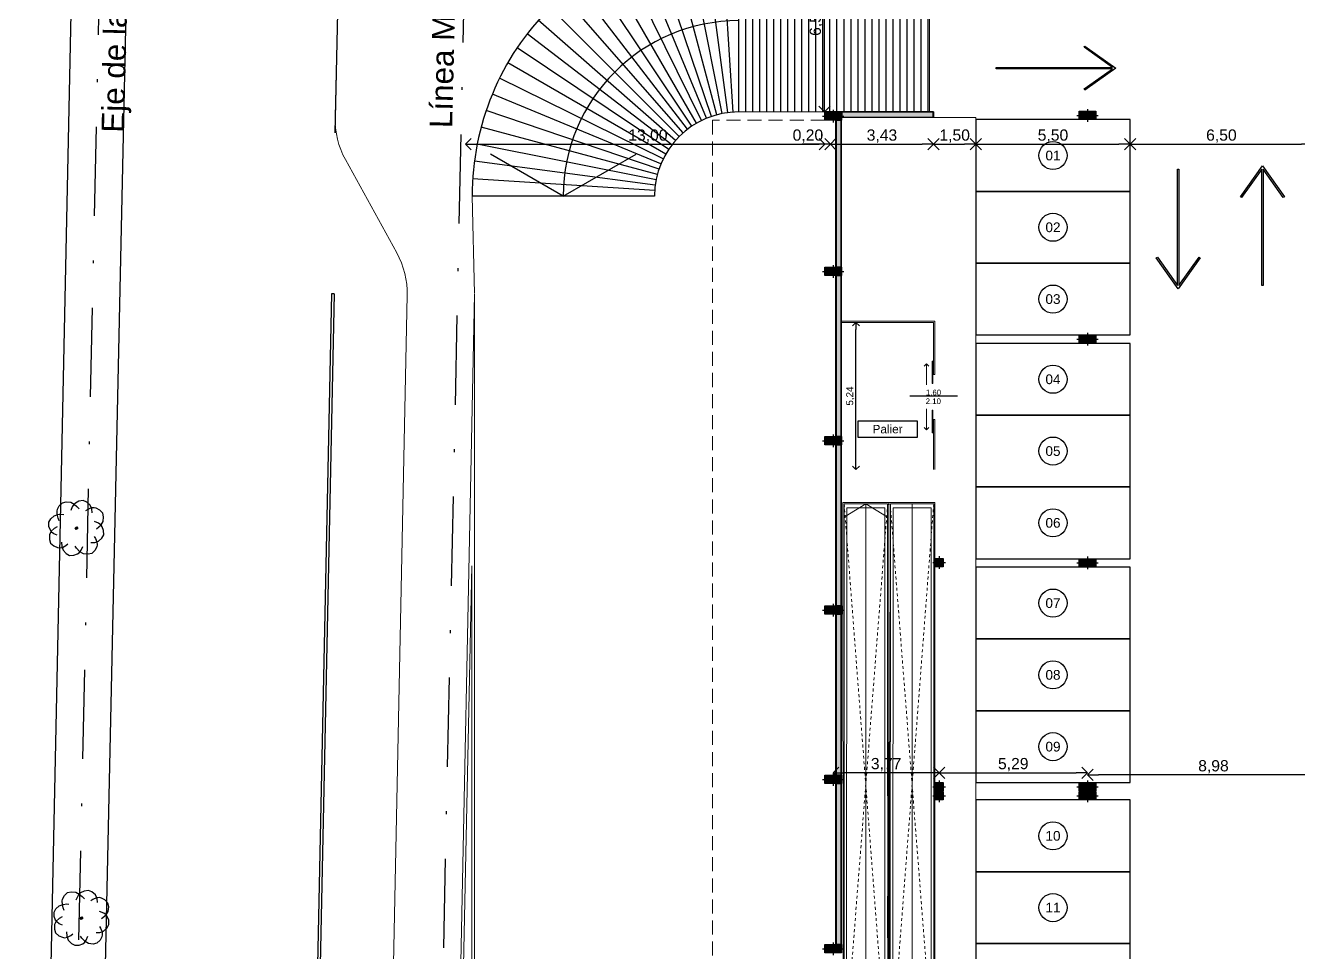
# Model space of a CAD drawing. Extents: x 306 to 2240, y 18 to 779.
# Drawn here: x 1221.95 to 1267.3, y 373.61 to 406.63 of the extents above; entities that cross this region are included whole.
import ezdxf
from ezdxf.enums import TextEntityAlignment as Align

# ---------------------------------------------------------------- set-up
doc = ezdxf.new("R2010")
doc.units = 0
doc.header["$MEASUREMENT"] = 0
doc.header["$PDMODE"] = 3
doc.linetypes.add('DASHDOT', pattern=[25.4, 12.7, -6.35, 0, -6.35])
doc.linetypes.add('DASHED', pattern=[0.75, 0.5, -0.25])
for name, color, linetype in [('0603', 1, 'Continuous'), ('0604', 7, 'Continuous'), ('0mur', 2, 'Continuous'), ('1007', 3, 'Continuous'), ('Aberturas', 2, 'Continuous'), ('COTA-ABERTURAS', 2, 'Continuous'), ('COTAS', 2, 'Continuous'), ('EQUIPAMIENTOS APOYO', 1, 'Continuous'), ('Escalera', 2, 'Continuous'), ('est estructura', 5, 'Continuous'), ('ESTACIONAMIENTO', 1, 'Continuous'), ('Estructura Color', 90, 'Continuous'), ('Estructura Textura', 1, 'Continuous'), ('FORMAVIGAS', 1, 'Continuous'), ('Linea de Est', 2, 'Continuous'), ('MAMPOSTERIA', 6, 'Continuous'), ('Nombre de locales', 3, 'Continuous'), ('PILARES SUBSUELO', 6, 'Continuous'), ('Piso', 1, 'Continuous'), ('Proyeccion', 1, 'Continuous'), ('rampa', 2, 'Continuous'), ('Vereda', 7, 'Continuous')]:
    doc.layers.add(name, color=color, linetype=linetype)
doc.styles.add('arial', font='arial.ttf')
doc.styles.get("Standard").update_dxf_attribs({"font": 'arial.ttf'})
doc.dimstyles.new('Cota 125', dxfattribs={"dimtxt": 0.25, "dimasz": 0.25, "dimexe": 1.25, "dimexo": 0.625, "dimgap": 0.05, "dimtad": 1, "dimzin": 1, "dimtxsty": 'Standard', "dimblk": 'OPEN90', "dimcen": 0, "dimse1": 1, "dimse2": 1, "dimclrd": 1, "dimclrt": 2, "dimadec": 0, "dimazin": 0, "dimtfac": 1, "dimtix": 1, "dimtmove": 0, "dimatfit": 3, "dimldrblk": 'OPEN90', "dimfxl": 1, "dimarcsym": 0})
doc.dimstyles.new('Cota 200', dxfattribs={"dimtxt": 0.4, "dimasz": 0.4, "dimexe": 1.25, "dimexo": 0.625, "dimgap": 0.05, "dimtad": 1, "dimzin": 1, "dimtxsty": 'arial', "dimblk": 'OPEN90', "dimcen": 0, "dimse1": 1, "dimse2": 1, "dimclrd": 1, "dimclrt": 2, "dimadec": 0, "dimazin": 0, "dimtfac": 1, "dimtix": 1, "dimtmove": 0, "dimatfit": 3, "dimldrblk": 'OPEN90', "dimfxl": 1, "dimarcsym": 0})
pattern_1 = [(45, (0, 0), (-0.0176777, 0.0176777), [])]

# ---------------------------------------------------------------- blocks, each defined once
blk = doc.blocks.new('09')
for p, q in [((-0.043, 0.006), (0.037, 0.006)), ((-0.023, 0.026), (0.017, 0.026)), ((-0.003, 0.046), (-0.003, 0.046)), ((-0.043, -0.014), (0.037, -0.014)), ((-0.023, -0.034), (0.017, -0.034))]:
    blk.add_line(p, q)
for points in [[(-0.406, 0.596), (-0.389, 0.722), (-0.346, 0.82), (-0.296, 0.875), (-0.181, 0.957), (-0.033, 0.998), (0.098, 0.963), (0.235, 0.872), (0.312, 0.752), (0.361, 0.623), (0.367, 0.552)], [(-0.121, 0.672), (-0.203, 0.766), (-0.32, 0.842), (-0.46, 0.871), (-0.62, 0.835), (-0.737, 0.765), (-0.81, 0.63), (-0.831, 0.49), (-0.826, 0.417), (-0.786, 0.317), (-0.691, 0.218), (-0.62, 0.157)], [(0.109, 0.656), (0.191, 0.711), (0.314, 0.776), (0.417, 0.81), (0.49, 0.81), (0.629, 0.78), (0.758, 0.697), (0.82, 0.576), (0.845, 0.414), (0.807, 0.276), (0.75, 0.163), (0.69, 0.059)], [(-0.609, 0.393), (-0.757, 0.344), (-0.877, 0.267), (-0.968, 0.13), (-1.003, -0.002), (-0.962, -0.15), (-0.88, -0.265), (-0.825, -0.314), (-0.726, -0.358), (-0.576, -0.38)], [(0.668, -0.423), (0.802, -0.375), (0.914, -0.286), (0.989, -0.14), (1.01, -0.006), (0.954, 0.137), (0.859, 0.243), (0.8, 0.286), (0.697, 0.319), (0.564, 0.338)], [(-0.137, -0.692), (-0.192, -0.747), (-0.298, -0.833), (-0.401, -0.866), (-0.475, -0.865), (-0.613, -0.833), (-0.742, -0.75), (-0.802, -0.628), (-0.825, -0.465), (-0.785, -0.328), (-0.696, -0.182), (-0.636, -0.117)], [(0.148, -0.703), (0.32, -0.832), (0.457, -0.871), (0.62, -0.848), (0.742, -0.787), (0.825, -0.659), (0.857, -0.521), (0.858, -0.447), (0.825, -0.344), (0.739, -0.238), (0.674, -0.177)], [(-0.378, -0.632), (-0.34, -0.76), (-0.263, -0.881), (-0.126, -0.971), (0.005, -1.007), (0.153, -0.966), (0.268, -0.884), (0.317, -0.829), (0.361, -0.73), (0.383, -0.571)]]:
    blk.add_lwpolyline(points)
blk.add_lwpolyline([(-0.003, -0.054), (-0.053, -0.004), (-0.003, 0.046), (0.047, -0.004)], close=True)
blk = doc.blocks.new('_Open90')
at = {"color": 0, "linetype": 'ByBlock', "lineweight": -2}
for p, q in [((0, 0), (-1, 0)), ((-0.5, 0.5), (0, 0)), ((0, 0), (-0.5, -0.5))]:
    blk.add_line(p, q, dxfattribs=at)
blk = doc.blocks.new('*D238')
at = {"layer": 'COTAS', "color": 1, "lineweight": -2, "transparency": 16777216}
blk.add_line((1251.533, 391.06), (1251.533, 395.802), dxfattribs=at)
at = {"layer": 'Defpoints', "color": 0, "transparency": 16777216}
for p in [(1251.074, 396.052), (1251.533, 396.052), (1251.068, 390.81)]:
    blk.add_point(p, dxfattribs=at)
at = {"layer": 'COTAS', "color": 1, "lineweight": -2, "transparency": 16777216, "xscale": 0.25, "yscale": 0.25, "zscale": 0.25}
for p, rotation in [((1251.533, 396.052), 90), ((1251.533, 390.81), 270)]:
    blk.add_blockref('_Open90', p, dxfattribs=dict(at, rotation=rotation))
at = {"layer": 'COTAS', "color": 2, "transparency": 16777216, "insert": (1251.333, 393.431), "char_height": 0.25, "attachment_point": 5, "rotation": 90}
blk.add_mtext('5,24', dxfattribs=at)
blk = doc.blocks.new('*D215')
at = {"layer": 'COTAS', "color": 1, "linetype": 'Continuous', "lineweight": -2, "transparency": 16777216}
blk.add_line((1250.413, 403.952), (1250.413, 409.652), dxfattribs=at)
at = {"layer": 'Defpoints', "color": 0, "transparency": 16777216}
for p in [(1250.413, 410.052), (1250.422, 410.052, 0), (1250.422, 403.552, 0)]:
    blk.add_point(p, dxfattribs=at)
at = {"layer": 'COTAS', "color": 1, "lineweight": -2, "transparency": 16777216, "xscale": 0.4, "yscale": 0.4, "zscale": 0.4}
for p, rotation in [((1250.413, 410.052), 90), ((1250.413, 403.552), 270)]:
    blk.add_blockref('_Open90', p, dxfattribs=dict(at, rotation=rotation))
at = {"layer": 'COTAS', "color": 2, "transparency": 16777216, "insert": (1250.122, 406.802), "char_height": 0.4, "attachment_point": 5, "rotation": 90, "style": 'arial'}
blk.add_mtext('6,50', dxfattribs=at)
blk = doc.blocks.new('*D169')
at = {"layer": 'COTAS', "color": 1, "linetype": 'Continuous', "lineweight": -2, "transparency": 16777216}
blk.add_line((1238.02, 402.399), (1250.222, 402.399), dxfattribs=at)
at = {"layer": 'Defpoints', "color": 0, "transparency": 16777216}
for p in [(1237.62, 410.352), (1250.622, 403.252, 0), (1250.622, 402.399)]:
    blk.add_point(p, dxfattribs=at)
at = {"layer": 'COTAS', "color": 1, "lineweight": -2, "transparency": 16777216, "xscale": 0.4, "yscale": 0.4, "zscale": 0.4, "rotation": 180}
blk.add_blockref('_Open90', (1237.62, 402.399), dxfattribs=at)
at = {"layer": 'COTAS', "color": 1, "lineweight": -2, "transparency": 16777216, "xscale": 0.4, "yscale": 0.4, "zscale": 0.4}
blk.add_blockref('_Open90', (1250.622, 402.399), dxfattribs=at)
at = {"layer": 'COTAS', "color": 2, "transparency": 16777216, "insert": (1244.121, 402.69), "char_height": 0.4, "attachment_point": 5, "style": 'arial'}
blk.add_mtext('13,00', dxfattribs=at)
blk = doc.blocks.new('*D216')
at = {"layer": 'COTAS', "color": 1, "linetype": 'Continuous', "lineweight": -2, "transparency": 16777216}
blk.add_line((1251.022, 402.399), (1253.898, 402.399), dxfattribs=at)
at = {"layer": 'Defpoints', "color": 0, "transparency": 16777216}
for p in [(1250.622, 403.252, 0), (1254.298, 403.352, 0), (1254.298, 402.399)]:
    blk.add_point(p, dxfattribs=at)
at = {"layer": 'COTAS', "color": 1, "lineweight": -2, "transparency": 16777216, "xscale": 0.4, "yscale": 0.4, "zscale": 0.4, "rotation": 180}
blk.add_blockref('_Open90', (1250.622, 402.399), dxfattribs=at)
at = {"layer": 'COTAS', "color": 1, "lineweight": -2, "transparency": 16777216, "xscale": 0.4, "yscale": 0.4, "zscale": 0.4}
blk.add_blockref('_Open90', (1254.298, 402.399), dxfattribs=at)
at = {"layer": 'COTAS', "color": 2, "transparency": 16777216, "insert": (1252.46, 402.69), "char_height": 0.4, "attachment_point": 5, "style": 'arial'}
blk.add_mtext('3,43', dxfattribs=at)
blk = doc.blocks.new('*D217')
at = {"layer": 'COTAS', "color": 1, "linetype": 'Continuous', "lineweight": -2, "transparency": 16777216}
blk.add_line((1254.698, 402.399), (1255.403, 402.399), dxfattribs=at)
at = {"layer": 'Defpoints', "color": 0, "transparency": 16777216}
for p in [(1254.298, 403.352, 0), (1255.803, 403.352, 0), (1255.803, 402.399)]:
    blk.add_point(p, dxfattribs=at)
at = {"layer": 'COTAS', "color": 1, "lineweight": -2, "transparency": 16777216, "xscale": 0.4, "yscale": 0.4, "zscale": 0.4, "rotation": 180}
blk.add_blockref('_Open90', (1254.298, 402.399), dxfattribs=at)
at = {"layer": 'COTAS', "color": 1, "lineweight": -2, "transparency": 16777216, "xscale": 0.4, "yscale": 0.4, "zscale": 0.4}
blk.add_blockref('_Open90', (1255.803, 402.399), dxfattribs=at)
at = {"layer": 'COTAS', "color": 2, "transparency": 16777216, "insert": (1255.05, 402.69), "char_height": 0.4, "attachment_point": 5, "style": 'arial'}
blk.add_mtext('1,50', dxfattribs=at)
blk = doc.blocks.new('*D218')
at = {"layer": 'COTAS', "color": 1, "lineweight": -2, "transparency": 16777216}
blk.add_line((1256.203, 402.399), (1260.903, 402.399), dxfattribs=at)
at = {"layer": 'Defpoints', "color": 0, "transparency": 16777216}
for p in [(1255.803, 403.352, 0), (1261.303, 403.277), (1261.303, 402.399)]:
    blk.add_point(p, dxfattribs=at)
at = {"layer": 'COTAS', "color": 1, "lineweight": -2, "transparency": 16777216, "xscale": 0.4, "yscale": 0.4, "zscale": 0.4, "rotation": 180}
blk.add_blockref('_Open90', (1255.803, 402.399), dxfattribs=at)
at = {"layer": 'COTAS', "color": 1, "lineweight": -2, "transparency": 16777216, "xscale": 0.4, "yscale": 0.4, "zscale": 0.4}
blk.add_blockref('_Open90', (1261.303, 402.399), dxfattribs=at)
at = {"layer": 'COTAS', "color": 2, "transparency": 16777216, "insert": (1258.553, 402.69), "char_height": 0.4, "attachment_point": 5, "style": 'arial'}
blk.add_mtext('5,50', dxfattribs=at)
blk = doc.blocks.new('*D219')
at = {"layer": 'COTAS', "color": 1, "lineweight": -2, "transparency": 16777216}
blk.add_line((1261.703, 402.399), (1267.403, 402.399), dxfattribs=at)
at = {"layer": 'Defpoints', "color": 0, "transparency": 16777216}
for p in [(1261.303, 403.277), (1267.803, 403.277), (1267.803, 402.399)]:
    blk.add_point(p, dxfattribs=at)
at = {"layer": 'COTAS', "color": 1, "lineweight": -2, "transparency": 16777216, "xscale": 0.4, "yscale": 0.4, "zscale": 0.4, "rotation": 180}
blk.add_blockref('_Open90', (1261.303, 402.399), dxfattribs=at)
at = {"layer": 'COTAS', "color": 1, "lineweight": -2, "transparency": 16777216, "xscale": 0.4, "yscale": 0.4, "zscale": 0.4}
blk.add_blockref('_Open90', (1267.803, 402.399), dxfattribs=at)
at = {"layer": 'COTAS', "color": 2, "transparency": 16777216, "insert": (1264.553, 402.69), "char_height": 0.4, "attachment_point": 5, "style": 'arial'}
blk.add_mtext('6,50', dxfattribs=at)
blk = doc.blocks.new('*D186')
at = {"layer": 'COTAS', "color": 1, "lineweight": -2, "transparency": 16777216}
blk.add_line((1268.36, 379.935), (1260.18, 379.935), dxfattribs=at)
at = {"layer": 'Defpoints', "color": 0, "transparency": 16777216}
for p in [(1259.78, 379.935), (1259.78, 379.741), (1268.76, 379.741)]:
    blk.add_point(p, dxfattribs=at)
at = {"layer": 'COTAS', "color": 1, "lineweight": -2, "transparency": 16777216, "xscale": 0.4, "yscale": 0.4, "zscale": 0.4, "rotation": 180}
blk.add_blockref('_Open90', (1259.78, 379.935), dxfattribs=at)
at = {"layer": 'COTAS', "color": 1, "lineweight": -2, "transparency": 16777216, "xscale": 0.4, "yscale": 0.4, "zscale": 0.4}
blk.add_blockref('_Open90', (1268.76, 379.935), dxfattribs=at)
at = {"layer": 'COTAS', "color": 2, "transparency": 16777216, "insert": (1264.27, 380.225), "char_height": 0.4, "attachment_point": 5, "style": 'arial'}
blk.add_mtext('8,98', dxfattribs=at)
blk = doc.blocks.new('*D187')
at = {"layer": 'COTAS', "color": 1, "lineweight": -2, "transparency": 16777216}
blk.add_line((1254.894, 380.012), (1259.38, 380.012), dxfattribs=at)
at = {"layer": 'Defpoints', "color": 0, "transparency": 16777216}
for p in [(1254.494, 379.741), (1259.78, 380.012), (1259.78, 379.754)]:
    blk.add_point(p, dxfattribs=at)
at = {"layer": 'COTAS', "color": 1, "lineweight": -2, "transparency": 16777216, "xscale": 0.4, "yscale": 0.4, "zscale": 0.4, "rotation": 180}
blk.add_blockref('_Open90', (1254.494, 380.012), dxfattribs=at)
at = {"layer": 'COTAS', "color": 1, "lineweight": -2, "transparency": 16777216, "xscale": 0.4, "yscale": 0.4, "zscale": 0.4}
blk.add_blockref('_Open90', (1259.78, 380.012), dxfattribs=at)
at = {"layer": 'COTAS', "color": 2, "transparency": 16777216, "insert": (1257.137, 380.302), "char_height": 0.4, "attachment_point": 5, "style": 'arial'}
blk.add_mtext('5,29', dxfattribs=at)
blk = doc.blocks.new('*D204')
at = {"layer": 'COTAS', "color": 1, "linetype": 'Continuous', "lineweight": -2, "transparency": 16777216}
for p, q in [((1250.022, 402.399), (1249.622, 402.399)), ((1250.622, 402.399), (1250.422, 402.399)), ((1251.022, 402.399), (1251.422, 402.399))]:
    blk.add_line(p, q, dxfattribs=at)
at = {"layer": 'Defpoints', "color": 0, "transparency": 16777216}
for p in [(1250.622, 403.252, 0), (1250.422, 402.468), (1250.422, 402.399)]:
    blk.add_point(p, dxfattribs=at)
at = {"layer": 'COTAS', "color": 1, "lineweight": -2, "transparency": 16777216, "xscale": 0.4, "yscale": 0.4, "zscale": 0.4}
blk.add_blockref('_Open90', (1250.422, 402.399), dxfattribs=at)
at = {"layer": 'COTAS', "color": 1, "lineweight": -2, "transparency": 16777216, "xscale": 0.4, "yscale": 0.4, "zscale": 0.4, "rotation": 180}
blk.add_blockref('_Open90', (1250.622, 402.399), dxfattribs=at)
at = {"layer": 'COTAS', "color": 2, "transparency": 16777216, "insert": (1249.822, 402.69), "char_height": 0.4, "attachment_point": 5, "style": 'arial'}
blk.add_mtext('0,20', dxfattribs=at)
blk = doc.blocks.new('*D247')
at = {"layer": 'COTAS', "color": 1, "linetype": 'Continuous', "lineweight": -2, "transparency": 16777216}
blk.add_line((1254.094, 380.012), (1251.122, 380.012), dxfattribs=at)
at = {"layer": 'Defpoints', "color": 0, "transparency": 16777216}
for p in [(1250.722, 380.012), (1250.722, 379.925), (1254.494, 379.741)]:
    blk.add_point(p, dxfattribs=at)
at = {"layer": 'COTAS', "color": 1, "lineweight": -2, "transparency": 16777216, "xscale": 0.4, "yscale": 0.4, "zscale": 0.4, "rotation": 180}
blk.add_blockref('_Open90', (1250.722, 380.012), dxfattribs=at)
at = {"layer": 'COTAS', "color": 1, "lineweight": -2, "transparency": 16777216, "xscale": 0.4, "yscale": 0.4, "zscale": 0.4}
blk.add_blockref('_Open90', (1254.494, 380.012), dxfattribs=at)
at = {"layer": 'COTAS', "color": 2, "transparency": 16777216, "insert": (1252.608, 380.302), "char_height": 0.4, "attachment_point": 5, "style": 'arial'}
blk.add_mtext('3,77', dxfattribs=at)
blk = doc.blocks.new('rampa')
at = {"layer": 'Escalera', "color": 1, "linetype": 'DASHED', "lineweight": 0, "ltscale": 0.1}
for p, q in [((-0.006, 2.17), (1.52, -17.66)), ((1.544, 2.17), (-0.004, -17.661)), ((1.633, 2.17), (3.182, -17.661)), ((3.183, 2.17), (1.658, -17.66))]:
    blk.add_line(p, q, dxfattribs=at)
at = {"layer": 'FORMAVIGAS', "lineweight": 0}
for p, q in [((0.081, -17.661), (0.087, 2.03)), ((0.087, 2.03), (1.438, 2.03)), ((1.446, -17.66), (1.438, 2.03)), ((1.732, -17.66), (1.738, 2.03)), ((3.089, 2.03), (1.738, 2.03)), ((3.097, -17.661), (3.089, 2.03)), ((1.546, -17.66), (1.54, -1.685)), ((1.632, -17.66), (1.637, -1.685)), ((1.544, -11.804), (1.546, -17.66)), ((1.634, -11.804), (1.632, -17.66)), ((0.081, -17.661), (1.446, -17.66)), ((3.097, -17.661), (1.732, -17.66))]:
    blk.add_line(p, q, dxfattribs=at)
at = {"layer": 'rampa', "linetype": 'Continuous', "lineweight": 0}
for p, q in [((-0.052, 2.22), (-0.044, -17.7)), ((1.588, 2.22), (-0.052, 2.22)), ((1.538, 2.17), (-0.012, 2.17)), ((-0.012, 2.17), (-0.004, -17.7)), ((1.538, 2.17), (1.546, -17.71)), ((1.588, 2.22), (1.582, -17.71)), ((1.588, 2.22), (1.596, -17.71)), ((1.588, 2.22), (3.228, 2.22)), ((1.638, 2.17), (1.632, -17.71)), ((1.638, 2.17), (3.188, 2.17)), ((3.188, 2.17), (3.182, -17.7)), ((3.228, 2.22), (3.221, -17.7)), ((-0.004, -17.7), (-0.044, -17.7)), ((1.596, -17.71), (1.546, -17.71)), ((1.582, -17.71), (1.632, -17.71)), ((3.182, -17.7), (3.221, -17.7))]:
    blk.add_line(p, q, dxfattribs=at)
at = {"layer": 'rampa', "color": 1, "lineweight": 0}
for p, q in [((0.766, -17.661), (0.76, 2.17)), ((2.411, 2.17), (1.674, 1.714)), ((2.411, 2.17), (2.417, -17.661)), ((2.411, 2.17), (3.149, 1.715)), ((0.766, -17.661), (0.028, -17.205)), ((0.766, -17.661), (1.503, -17.205))]:
    blk.add_line(p, q, dxfattribs=at)
blk = doc.blocks.new('*U163')
at = {"layer": 'EQUIPAMIENTOS APOYO'}
blk.add_line((0, -3.25), (0, 3.25), dxfattribs=at)
blk = doc.blocks.new('*U164')
at = {"layer": 'EQUIPAMIENTOS APOYO', "color": 0, "linetype": 'ByBlock', "lineweight": -2}
for p, rotation in [((646.33, 433.209), 14.99999999999997), ((646.729, 433.302), 11.24999999999997), ((647.132, 433.368), 7.500000000000014), ((647.539, 433.408), 3.749999999999927), ((645.556, 432.946), 22.49999999999999), ((645.939, 433.09), 18.74999999999997), ((645.184, 432.777), 26.25), ((644.476, 432.368), 33.74999999999999), ((644.823, 432.584), 30), ((644.143, 432.13), 37.50000000000002), ((643.827, 431.871), 41.24999999999999), ((643.529, 431.591), 45.00000000000001), ((643.249, 431.293), 48.75000000000001), ((642.99, 430.976), 52.49999999999999), ((642.751, 430.644), 56.24999999999999), ((642.535, 430.297), 59.99999999999999), ((642.343, 429.936), 63.75), ((642.174, 429.563), 67.5), ((642.03, 429.181), 71.25), ((641.911, 428.789), 75.00000000000001), ((641.818, 428.391), 78.74999999999999), ((641.751, 427.987), 82.50000000000001), ((641.711, 427.58), 86.24999999999999), ((641.698, 427.172), 90)]:
    blk.add_blockref('*U163', p, dxfattribs=dict(at, rotation=rotation))
blk.add_blockref('*U163', (647.948, 433.422), dxfattribs=at)
blk = doc.blocks.new('A$C72A1585C')
at = {"layer": 'COTA-ABERTURAS'}
blk.add_line((2.116, 0.356), (0, 0.356), dxfattribs=at)
at = {"layer": 'COTA-ABERTURAS', "color": 3}
for tag, p in [('2.00X2.50', (1.053, 0.389)), ('0.30', (1.043, 0))]:
    blk.add_attdef(tag, text='', height=0.25, dxfattribs=at).set_placement(p, align=Align.CENTER)
blk = doc.blocks.new('relevamiento avenida')
at = {"layer": 'Linea de Est'}
for p, q in [((356.737, 409.582), (356.708, 330.54)), ((358.697, 409.446), (358.628, 330.521))]:
    blk.add_line(p, q, dxfattribs=at)
at = {"layer": 'MAMPOSTERIA', "linetype": 'DASHDOT', "ltscale": 0.25}
for p, q in [((357.741, 448.017), (357.654, 307.536)), ((370.741, 448.009), (370.654, 307.528))]:
    blk.add_line(p, q, dxfattribs=at)
at = {"layer": 'Proyeccion', "char_height": 0.8, "attachment_point": 1, "rotation": 89.7898}
for s, insert in [('Eje de la Avenida', (357.91, 402.669)), ('Línea Municipal', (369.597, 403.077))]:
    blk.add_mtext_dynamic_manual_height_columns(s, width=14.3985, gutter_width=1, heights=[0], dxfattribs=dict(at, insert=insert))
blk = doc.blocks.new('Pilar 30x60')
at = {"layer": 'Estructura Color'}
h = blk.add_hatch(color=256, dxfattribs=at)
h.dxf.hatch_style = 1
h.paths.add_polyline_path([(-0.59, -0.14), (-0.59, 0.14), (-0.01, 0.14), (-0.01, -0.14)])
at = {"layer": 'Estructura Textura'}
h = blk.add_hatch(dxfattribs=at)
h.set_pattern_fill('_USER', color=256, scale=0.025, angle=45, pattern_type=0)
h.set_pattern_definition(pattern_1)
h.paths.add_polyline_path([(-0.6, -0.15), (-0.6, 0.15), (0, 0.15), (0, -0.15)])
at = {"layer": 'Estructura Color'}
blk.add_lwpolyline([(-0.59, -0.14), (-0.59, 0.14), (-0.01, 0.14), (-0.01, -0.14)], close=True, dxfattribs=at)
at = {"layer": 'PILARES SUBSUELO', "color": 1}
for p, q in [((-0.677, 0), (0.077, 0)), ((-0.3, 0.227), (-0.3, -0.227))]:
    blk.add_line(p, q, dxfattribs=at)
at = {"layer": 'PILARES SUBSUELO'}
blk.add_lwpolyline([(-0.6, -0.15), (-0.6, 0.15), (0, 0.15), (0, -0.15)], close=True, dxfattribs=at)
blk = doc.blocks.new('Pilar 30x30')
at = {"layer": 'Estructura Color'}
h = blk.add_hatch(color=256, dxfattribs=at)
h.dxf.hatch_style = 1
h.paths.add_polyline_path([(-0.29, -0.29), (-0.29, -0.01), (-0.01, -0.01), (-0.01, -0.29)])
at = {"layer": 'Estructura Textura'}
h = blk.add_hatch(dxfattribs=at)
h.set_pattern_fill('_USER', color=256, scale=0.025, angle=45, pattern_type=0)
h.set_pattern_definition(pattern_1)
h.paths.add_polyline_path([(-0.3, -0.3), (-0.3, 0), (0, 0), (0, -0.3)])
at = {"layer": 'Estructura Color'}
blk.add_lwpolyline([(-0.29, -0.29), (-0.29, -0.01), (-0.01, -0.01), (-0.01, -0.29)], close=True, dxfattribs=at)
at = {"layer": 'PILARES SUBSUELO', "color": 1}
for p, q in [((-0.15, 0.077), (-0.15, 0)), ((-0.377, -0.15), (-0.3, -0.15)), ((-0.15, -0.3), (-0.15, -0.377)), ((0, -0.15), (0.077, -0.15))]:
    blk.add_line(p, q, dxfattribs=at)
at = {"layer": 'PILARES SUBSUELO'}
blk.add_lwpolyline([(-0.3, -0.3), (-0.3, 0), (0, 0), (0, -0.3)], close=True, dxfattribs=at)

msp = doc.modelspace()

# ---------------------------------------------------------------- hatches: boundary and pattern name
at = {"layer": 'EQUIPAMIENTOS APOYO'}
h = msp.add_hatch(dxfattribs=at)
h.set_pattern_fill('_USER', color=256, scale=0.25, angle=90, pattern_type=0)
h.set_pattern_definition([(90, (1247.35736, 403.55182), (-0.25, 0), [])])
h.paths.add_polyline_path([(1250.511, 406.161), (1250.511, 407.448), (1249.687, 407.448), (1249.687, 406.161)], flags=24)
h.paths.add_polyline_path([(1250.422, 410.052), (1247.357, 410.052), (1247.357, 403.552), (1250.422, 403.552), (1251.022, 403.552), (1254.148, 403.552), (1254.148, 410.052), (1251.022, 410.052), (1251.022, 410.052), (1250.422, 410.052)])
at = {"layer": 'Estructura Color'}
h = msp.add_hatch(color=256, dxfattribs=at)
h.dxf.hatch_style = 1
h.paths.add_polyline_path([(1251.012, 403.242), (1250.832, 403.242), (1250.832, 398.03), (1251.012, 398.03)])
h = msp.add_hatch(color=256, dxfattribs=at)
h.dxf.hatch_style = 1
h.paths.add_polyline_path([(1254.288, 403.542), (1251.032, 403.542), (1251.032, 403.362), (1254.288, 403.362)])
h = msp.add_hatch(color=256, dxfattribs=at)
h.dxf.hatch_style = 1
h.paths.add_polyline_path([(1251.012, 397.71), (1250.832, 397.71), (1250.832, 391.999), (1251.012, 391.999)])
h = msp.add_hatch(color=256, dxfattribs=at)
h.dxf.hatch_style = 1
h.paths.add_polyline_path([(1251.012, 391.679), (1250.832, 391.679), (1250.832, 385.967), (1251.012, 385.967)])
h = msp.add_hatch(color=256, dxfattribs=at)
h.dxf.hatch_style = 1
h.paths.add_polyline_path([(1251.012, 385.647), (1250.832, 385.647), (1250.832, 379.935), (1251.012, 379.935)])
h = msp.add_hatch(color=256, dxfattribs=at)
h.dxf.hatch_style = 1
h.paths.add_polyline_path([(1251.012, 379.615), (1250.832, 379.615), (1250.832, 373.904), (1251.012, 373.904)])

# ---------------------------------------------------------------- linework, layer by layer
at = {"layer": '0603', "linetype": 'Continuous'}
msp.add_line((1233.129, 410.352), (1232.971, 402.807), dxfattribs=at)
at = {"layer": '0mur', "lineweight": 0}
for p, q in [((1254.298, 403.352, 0), (1255.803, 403.352, 0)), ((1255.803, 403.352), (1255.803, 355.43))]:
    msp.add_line(p, q, dxfattribs=at)
at = {"layer": 'Aberturas', "lineweight": 0}
for p, q in [((1254.348, 396.102, 0), (1251.022, 396.102, 0)), ((1254.298, 396.052, 0), (1251.022, 396.052, 0)), ((1254.298, 394.201, 0), (1254.298, 396.052, 0)), ((1254.348, 394.201, 0), (1254.348, 396.102, 0)), ((1254.298, 394.201, 0), (1254.348, 394.201, 0)), ((1254.298, 392.601, 0), (1254.348, 392.601, 0)), ((1254.3, 392.6, 0), (1254.3, 390.811, 0)), ((1254.348, 390.81, 0), (1254.348, 392.601, 0))]:
    msp.add_line(p, q, dxfattribs=at)
at = {"layer": 'Aberturas', "color": 1, "lineweight": 0}
for p, q in [((1254.05, 394.578, 0), (1253.965, 394.496, 0)), ((1254.05, 393.825, 0), (1254.05, 394.578, 0)), ((1254.05, 394.578, 0), (1254.135, 394.496, 0)), ((1254.05, 392.976, 0), (1254.05, 392.223, 0)), ((1254.05, 392.223, 0), (1253.965, 392.305, 0)), ((1254.05, 392.223, 0), (1254.135, 392.305, 0))]:
    msp.add_line(p, q, dxfattribs=at)
at = {"layer": 'Aberturas', "lineweight": 0, "elevation": 0}
for points in [[(1254.273, 393.876), (1254.248, 393.876), (1254.248, 394.676), (1254.273, 394.676)], [(1254.25, 392.125), (1254.275, 392.125), (1254.275, 392.925), (1254.25, 392.925)]]:
    msp.add_lwpolyline(points, close=True, dxfattribs=at)
at = {"layer": 'EQUIPAMIENTOS APOYO', "color": 1, "lineweight": 0}
for p, q in [((1233.129, 410.352), (1232.976, 403.36)), ((1250.422, 403.552, 0), (1247.357, 403.552, 0)), ((1250.422, 403.552, 0), (1247.357, 403.552, 0)), ((1233.347, 401.852), (1235.174, 398.529)), ((1237.945, 397.083), (1237.857, 400.552, 0)), ((1235.545, 397.021), (1234.726, 357.478))]:
    msp.add_line(p, q, dxfattribs=at)
at = {"layer": 'EQUIPAMIENTOS APOYO', "color": 1, "linetype": 'DASHED', "lineweight": 0}
for p, q in [((1246.422, 403.252, 0), (1246.422, 338.908, 0)), ((1250.422, 403.252, 0), (1246.422, 403.252, 0))]:
    msp.add_line(p, q, dxfattribs=at)
at = {"layer": 'EQUIPAMIENTOS APOYO'}
for q in [(1238.509, 402.052, 0), (1243.705, 402.052, 0)]:
    msp.add_line((1241.107, 400.552, 0), q, dxfattribs=at)
at = {"layer": 'EQUIPAMIENTOS APOYO', "elevation": 0}
msp.add_lwpolyline([(1247.357, 410.152), (1247.357, 410.052, 0.414214), (1237.857, 400.552)], format="xyb", dxfattribs=at)
at = {"layer": 'EQUIPAMIENTOS APOYO', "color": 1, "lineweight": 0}
msp.add_lwpolyline([(1237.334, 367.445), (1237.945, 367.445), (1237.945, 397.06), (1237.333, 367.445)], dxfattribs=at)
msp.add_lwpolyline([(1237.435, 367.445), (1237.845, 367.445), (1237.845, 387.381)], close=True, dxfattribs=at)
at = {"layer": 'EQUIPAMIENTOS APOYO'}
for radius in [6.25, 3]:
    msp.add_arc((1247.357, 400.552, 0), radius, 90, 180, dxfattribs=at)
at = {"layer": 'EQUIPAMIENTOS APOYO', "color": 1, "lineweight": 0}
for centre, start, end in [((1235.976, 403.297), 178.8043, 208.8043), ((1232.545, 397.083), 358.8043, 28.8043)]:
    msp.add_arc(centre, 3, start, end, dxfattribs=at)
at = {"layer": 'est estructura'}
for p, q in [((1254.298, 403.552, 0), (1250.422, 403.552, 0)), ((1250.822, 398.02, 0), (1250.822, 403.252, 0)), ((1254.298, 403.352, 0), (1251.022, 403.352, 0)), ((1251.022, 398.02, 0), (1251.022, 403.252, 0)), ((1254.298, 403.552, 0), (1254.298, 403.352, 0)), ((1250.822, 391.989, 0), (1250.822, 397.72, 0)), ((1251.022, 391.989, 0), (1251.022, 397.72, 0)), ((1250.822, 385.957, 0), (1250.822, 391.689, 0)), ((1251.022, 385.957, 0), (1251.022, 391.689, 0)), ((1250.822, 379.925, 0), (1250.822, 385.657, 0)), ((1251.022, 379.925, 0), (1251.022, 385.657, 0)), ((1250.822, 373.894, 0), (1250.822, 379.625, 0)), ((1251.022, 373.894, 0), (1251.022, 379.625, 0))]:
    msp.add_line(p, q, dxfattribs=at)
at = {"layer": 'ESTACIONAMIENTO'}
for points in [[(1261.303, 400.72), (1261.303, 403.277), (1255.803, 403.277), (1255.803, 400.72)], [(1261.303, 398.163), (1261.303, 400.72), (1255.803, 400.72), (1255.803, 398.163)], [(1261.303, 395.606), (1261.303, 398.163), (1255.803, 398.163), (1255.803, 395.606)], [(1261.303, 392.75), (1261.303, 395.307), (1255.803, 395.307), (1255.803, 392.75)], [(1261.303, 390.193), (1261.303, 392.75), (1255.803, 392.75), (1255.803, 390.193)], [(1261.303, 387.636), (1261.303, 390.193), (1255.803, 390.193), (1255.803, 387.636)], [(1261.303, 384.779), (1261.303, 387.336), (1255.803, 387.336), (1255.803, 384.779)], [(1261.303, 382.222), (1261.303, 384.779), (1255.803, 384.779), (1255.803, 382.222)], [(1261.303, 379.665), (1261.303, 382.222), (1255.803, 382.222), (1255.803, 379.665)], [(1261.303, 376.487), (1261.303, 379.045), (1255.803, 379.045), (1255.803, 376.487)], [(1261.303, 373.93), (1261.303, 376.487), (1255.803, 376.487), (1255.803, 373.93)], [(1261.303, 371.373), (1261.303, 373.93), (1255.803, 373.93), (1255.803, 371.373)]]:
    msp.add_lwpolyline(points, close=True, dxfattribs=at)
at = {"layer": 'Estructura Color'}
for points in [[(1251.012, 403.242), (1250.832, 403.242), (1250.832, 398.03), (1251.012, 398.03)], [(1254.288, 403.542), (1251.032, 403.542), (1251.032, 403.362), (1254.288, 403.362)], [(1251.012, 397.71), (1250.832, 397.71), (1250.832, 391.999), (1251.012, 391.999)], [(1251.012, 391.679), (1250.832, 391.679), (1250.832, 385.967), (1251.012, 385.967)], [(1251.012, 385.647), (1250.832, 385.647), (1250.832, 379.935), (1251.012, 379.935)], [(1251.012, 379.615), (1250.832, 379.615), (1250.832, 373.904), (1251.012, 373.904)]]:
    msp.add_lwpolyline(points, close=True, dxfattribs=at)
at = {"layer": 'Linea de Est', "color": 1}
for centre in [(1258.553, 401.999), (1258.553, 399.442), (1258.553, 396.885), (1258.553, 394.029), (1258.553, 391.472), (1258.553, 388.915), (1258.553, 386.057), (1258.553, 383.5), (1258.553, 380.943), (1258.553, 377.766), (1258.553, 375.209)]:
    msp.add_circle(centre, 0.5, dxfattribs=at)
at = {"layer": 'Nombre de locales', "elevation": 0}
msp.add_lwpolyline([(1251.61, 392.552), (1253.71, 392.552), (1253.71, 391.952), (1251.61, 391.952)], close=True, dxfattribs=at)
at = {"layer": 'Piso', "elevation": 0}
for points in [[(1259.66, 405.857), (1259.689, 405.898), (1260.792, 405.114), (1259.689, 404.33), (1259.66, 404.371), (1260.67, 405.089), (1256.532, 405.089), (1256.532, 405.139), (1260.67, 405.139), (1259.66, 405.857)], [(1263.759, 398.383), (1263.8, 398.354), (1263.016, 397.251), (1262.233, 398.354), (1262.273, 398.383), (1262.991, 397.373), (1262.991, 401.511), (1263.041, 401.511), (1263.041, 397.373), (1263.759, 398.383)], [(1265.273, 400.501), (1265.233, 400.53), (1266.016, 401.632), (1266.8, 400.53), (1266.759, 400.501), (1266.041, 401.511), (1266.041, 397.373), (1265.991, 397.373), (1265.991, 401.511), (1265.273, 400.501)]]:
    msp.add_lwpolyline(points, dxfattribs=at)
at = {"layer": 'Proyeccion', "lineweight": 0}
msp.add_line((1254.148, 409.952, 0), (1254.148, 403.552, 0), dxfattribs=at)
at = {"layer": 'Vereda', "color": 2}
for p, q in [((1232.845, 397.077), (1232.017, 357.086)), ((1232.945, 397.075), (1232.117, 357.084))]:
    msp.add_line(p, q, dxfattribs=at)
at = {"layer": 'Vereda'}
msp.add_line((1232.945, 397.075), (1232.845, 397.077), dxfattribs=at)

# ---------------------------------------------------------------- block references
at = {"layer": '1007', "rotation": 76.16208537718278}
for p in [(1223.756, 388.728, 1.39), (1223.939, 374.841, 0.42)]:
    msp.add_blockref('09', p, dxfattribs=at)
at = {"layer": 'COTA-ABERTURAS', "xscale": 0.8, "yscale": 0.8, "zscale": 0.8}
msp.add_blockref('A$C72A1585C', (1253.454, 393.146, 0), dxfattribs=at).add_auto_attribs({'2.00X2.50': '1.60', '0.30': '2.10'})
at = {"layer": 'EQUIPAMIENTOS APOYO'}
msp.add_blockref('*U164', (599.409, -26.62, 0), dxfattribs=at)
at = {"layer": 'EQUIPAMIENTOS APOYO', "color": 1, "lineweight": 0, "xscale": -1}
msp.add_blockref('rampa', (1254.297, 387.421, 0), dxfattribs=at)
at = {"layer": 'PILARES SUBSUELO'}
for name, p in [('Pilar 30x60', (1251.022, 403.402, 0)), ('Pilar 30x60', (1260.08, 403.427)), ('Pilar 30x60', (1251.022, 397.87, 0)), ('Pilar 30x60', (1260.08, 395.457)), ('Pilar 30x60', (1251.022, 391.839, 0)), ('Pilar 30x30', (1254.644, 387.648, 0)), ('Pilar 30x60', (1260.08, 387.486)), ('Pilar 30x60', (1251.022, 385.807, 0)), ('Pilar 30x60', (1251.022, 379.775, 0)), ('Pilar 30x30', (1254.644, 379.665)), ('Pilar 30x60', (1260.08, 379.515)), ('Pilar 30x60', (1260.08, 379.515)), ('Pilar 30x30', (1254.644, 379.345)), ('Pilar 30x60', (1260.08, 379.195)), ('Pilar 30x60', (1260.08, 379.195)), ('Pilar 30x60', (1251.022, 373.744, 0))]:
    msp.add_blockref(name, p, dxfattribs=at)
at = {"layer": 'rampa', "rotation": 358.8042650105999}
msp.add_blockref('relevamiento avenida', (858.418, 7.711), dxfattribs=at)

# ---------------------------------------------------------------- texts
at = {"layer": '0604'}
for s, p in [('01', (1258.553, 401.999)), ('02', (1258.553, 399.442)), ('03', (1258.553, 396.885)), ('04', (1258.553, 394.029)), ('05', (1258.553, 391.472)), ('06', (1258.553, 388.915)), ('07', (1258.553, 386.057)), ('08', (1258.553, 383.5)), ('09', (1258.553, 380.943)), ('10', (1258.553, 377.766)), ('11', (1258.553, 375.209))]:
    msp.add_text(s, height=0.3462, dxfattribs=at).set_placement(p, align=Align.MIDDLE_CENTER)
at = {"layer": 'Nombre de locales', "insert": (1252.66, 392.252, 0), "char_height": 0.3, "attachment_point": 5}
msp.add_mtext('Palier', dxfattribs=at)

# ---------------------------------------------------------------- dimensions: what is measured, and where the dimension line sits
at = {"layer": 'COTAS'}
for base, p1, p2, override, picture, middle in [((1250.622, 402.399), (1237.62, 410.352), (1250.622, 403.252, 0), {"dimfxl": 0.05, "dimfxlon": 1}, '*D169', (1244.121, 402.69)), ((1255.8026, 402.3993), (1254.298, 403.3517, 0), (1255.8026, 403.3517, 0), {"dimtmove": 1, "dimfxl": 0.05, "dimfxlon": 1}, '*D217', (1255.0503, 402.6897)), ((1250.722, 380.012), (1254.494, 379.741), (1250.722, 379.925), {"dimtmove": 1, "dimfxl": 0.05, "dimfxlon": 1}, '*D247', (1252.608, 380.302))]:
    dim = msp.add_linear_dim(base=base, p1=p1, p2=p2, dimstyle='Cota 200', override=override, dxfattribs=at)
    dim.commit()
    dim.dimension.update_dxf_attribs({"geometry": picture, "text_midpoint": middle})
dim = msp.add_linear_dim(base=(1250.413, 410.052), p1=(1250.422, 403.552, 0), p2=(1250.422, 410.052, 0), angle=90, dimstyle='Cota 200', override={"dimfxl": 0.05, "dimfxlon": 1}, dxfattribs=at)
dim.commit()
dim.dimension.update_dxf_attribs({"geometry": '*D215', "text_midpoint": (1250.122, 406.802)})
dim = msp.add_linear_dim(base=(1250.422, 402.399), p1=(1250.622, 403.252, 0), p2=(1250.422, 402.468), dimstyle='Cota 200', override={"dimtmove": 1, "dimfxl": 0.05, "dimfxlon": 1}, dxfattribs=at)
dim.commit()
dim.dimension.update_dxf_attribs({"geometry": '*D204', "text_midpoint": (1249.822, 402.399), "dimtype": 160})
dim = msp.add_linear_dim(base=(1254.298, 402.399), p1=(1250.622, 403.252, 0), p2=(1254.298, 403.352, 0), text='3,43', dimstyle='Cota 200', override={"dimtmove": 1, "dimfxl": 0.05, "dimfxlon": 1}, dxfattribs=at)
dim.commit()
dim.dimension.update_dxf_attribs({"geometry": '*D216', "text_midpoint": (1252.46, 402.69)})
for base, p1, p2, picture, middle in [((1261.303, 402.399), (1255.803, 403.352, 0), (1261.303, 403.277), '*D218', (1258.553, 402.69)), ((1267.803, 402.399), (1261.303, 403.277), (1267.803, 403.277), '*D219', (1264.553, 402.69)), ((1259.78, 380.012), (1254.494, 379.741), (1259.78, 379.754), '*D187', (1257.137, 380.302)), ((1259.78, 379.935), (1268.76, 379.741), (1259.78, 379.741), '*D186', (1264.27, 380.225))]:
    dim = msp.add_linear_dim(base=base, p1=p1, p2=p2, dimstyle='Cota 200', dxfattribs=at)
    dim.commit()
    dim.dimension.update_dxf_attribs({"geometry": picture, "text_midpoint": middle})
dim = msp.add_linear_dim(base=(1251.533, 396.052, 0), p1=(1251.068, 390.81, 0), p2=(1251.074, 396.052, 0), angle=90, dimstyle='Cota 125', dxfattribs=at)
dim.commit()
dim.dimension.update_dxf_attribs({"geometry": '*D238', "text_midpoint": (1251.333, 393.431, 0)})

doc.saveas('drawing.dxf')
